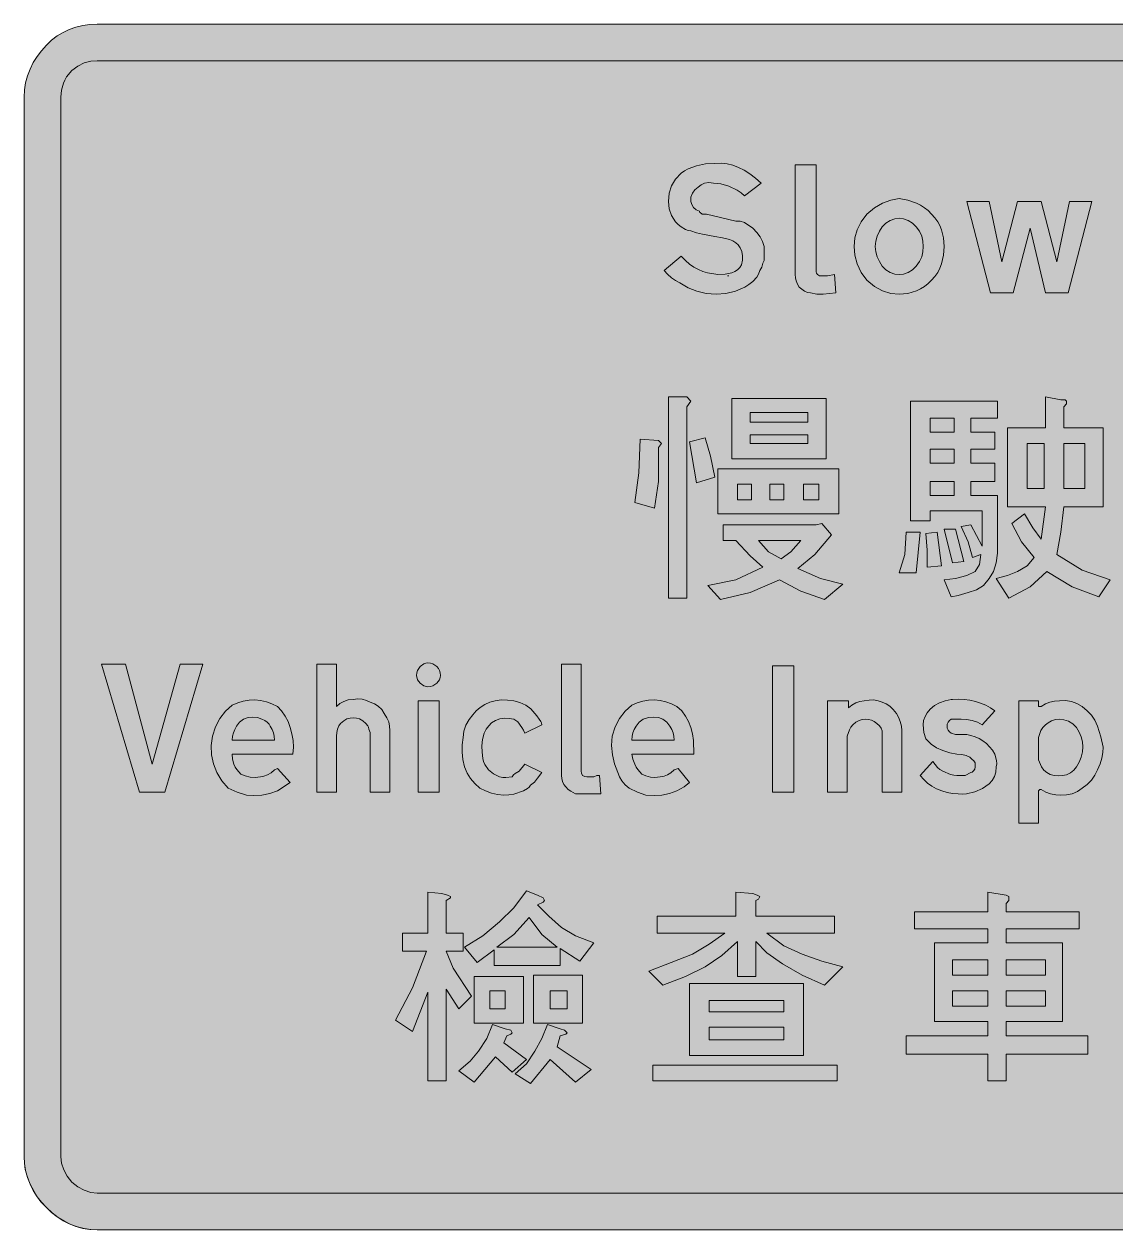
# Model space of a CAD drawing. Header units: metres. Extents: x 104 to 465, y 9 to 266.
# Drawn here: x 103.9 to 336.8, y 8.6 to 265.7 of the extents above; entities that cross this region are included whole.
import ezdxf

# ---------------------------------------------------------------- set-up
doc = ezdxf.new("R2010")
doc.units = ezdxf.units.M
for name, color, linetype, true_color in [('FILL_BLUE_0000FF', 7, 'Continuous', 0x0000ff), ('FILL_WHITE_FFFFFF', 7, 'Continuous', 0xffffff), ('STROKE_BLUE_0000FF', 7, 'Continuous', 0x0000ff), ('STROKE_WHITE_FFFFFF', 7, 'Continuous', 0xffffff)]:
    doc.layers.add(name, color=color, linetype=linetype, true_color=true_color)

msp = doc.modelspace()

# ---------------------------------------------------------------- hatches: boundary and pattern name
at = {"layer": 'FILL_BLUE_0000FF', "true_color": 0x0000ff}
h = msp.add_hatch(color=7, dxfattribs=at)
h.dxf.hatch_style = 1
h.paths.add_polyline_path([(449.85, 257.88), (451.24, 257.76), (452.66, 257.39), (454.03, 256.74), (455.25, 255.78), (456.26, 254.43), (457.01, 253.04), (457.49, 251.6), (457.65, 250.08), (457.65, 24.18), (457.49, 22.79), (457.01, 21.37), (456.26, 20), (455.25, 18.78), (454.03, 17.77), (452.66, 17.02), (451.24, 16.54), (449.85, 16.38), (119.55, 16.38), (118.16, 16.54), (116.74, 17.02), (115.37, 17.77), (114.15, 18.78), (113.14, 20), (112.39, 21.37), (111.91, 22.79), (111.75, 24.18), (111.75, 250.08), (111.94, 251.58), (112.35, 253.08), (112.63, 253.75), (113.02, 254.43), (114.15, 255.78), (115.37, 256.74), (116.74, 257.39), (118.16, 257.76), (119.55, 257.88), (449.85, 257.88)])
at = {"layer": 'FILL_WHITE_FFFFFF', "true_color": 0xffffff}
h = msp.add_hatch(color=7, dxfattribs=at)
h.dxf.hatch_style = 1
h.paths.add_polyline_path([(449.85, 265.68), (451.22, 265.62), (452.63, 265.44), (454.06, 265.13), (455.48, 264.67), (456.86, 264.05), (458.2, 263.28), (459.47, 262.32), (460.65, 261.18), (461.79, 260), (462.75, 258.73), (463.52, 257.38), (464.14, 255.97), (464.6, 254.51), (464.91, 253.04), (465.09, 251.55), (465.15, 250.08), (465.15, 24.18), (465.09, 22.83), (464.93, 21.44), (464.25, 18.48), (463.52, 17.13), (462.67, 15.82), (461.72, 14.56), (460.65, 13.38), (459.47, 12.31), (458.21, 11.35), (456.9, 10.51), (455.55, 9.78), (452.59, 8.95), (451.2, 8.68), (449.85, 8.58), (119.55, 8.58), (118.18, 8.65), (116.77, 8.87), (115.34, 9.23), (113.92, 9.74), (112.54, 10.41), (111.2, 11.24), (109.93, 12.23), (108.75, 13.38), (107.55, 14.56), (106.61, 15.82), (105.15, 18.48), (104.58, 20), (104.21, 21.44), (104.01, 22.83), (103.95, 24.18), (103.95, 250.08), (104.03, 251.64), (104.28, 253.16), (104.68, 254.65), (105.22, 256.08), (105.91, 257.46), (106.73, 258.77), (107.68, 260.01), (108.75, 261.18), (109.82, 262.23), (110.99, 263.15), (112.25, 263.92), (113.59, 264.55), (115, 265.05), (116.47, 265.4), (117.99, 265.61), (119.55, 265.68), (449.85, 265.68)])
h = msp.add_hatch(color=7, dxfattribs=at)
h.dxf.hatch_style = 1
h.paths.add_polyline_path([(256.82, 229.71), (256.01, 230.26), (254.25, 231.1), (252.49, 231.61), (250.95, 231.78), (249.93, 231.89), (249.07, 231.78), (248.33, 231.44), (247.65, 230.88), (246.99, 230.33), (246.45, 229.6), (246.13, 228.77), (246.15, 227.88), (246.3, 227.21), (246.71, 226.6), (247.29, 226.11), (247.95, 225.78), (248, 225.6), (248.14, 225.48), (248.55, 225.18), (248.85, 225.18), (249.15, 225.18), (249.45, 225.18), (255.75, 223.68), (256.65, 223.64), (257.55, 223.38), (259.35, 222.18), (260.19, 221.28), (260.89, 220.34), (261.42, 219.35), (261.75, 218.28), (261.75, 217.38), (261.75, 216.78), (261.75, 216.48), (261.75, 216.18), (261.75, 215.88), (261.75, 215.28), (261.45, 214.68), (261.26, 213.82), (260.85, 213.18), (260.57, 212.38), (260.21, 211.75), (259.35, 210.78), (258.52, 210.15), (257.62, 209.6), (255.67, 208.75), (253.61, 208.25), (251.55, 208.08), (249.4, 208.24), (247.42, 208.72), (245.56, 209.47), (243.75, 210.48), (242.85, 210.99), (241.99, 211.6), (241.18, 212.34), (240.45, 213.18), (244.05, 216.18), (244.95, 215.25), (245.86, 214.47), (246.78, 213.84), (247.73, 213.33), (248.7, 212.93), (249.7, 212.64), (251.85, 212.28), (253.41, 212.35), (254.85, 212.65), (255.49, 212.92), (256.07, 213.29), (256.56, 213.77), (256.95, 214.38), (257.11, 215.32), (257.14, 216.29), (256.99, 217.21), (256.65, 217.98), (256.25, 218.59), (255.72, 219.07), (255.1, 219.45), (254.4, 219.74), (252.85, 220.13), (251.25, 220.38), (248.59, 220.87), (247.33, 221.18), (246.15, 221.58), (245.53, 221.68), (244.99, 221.92), (244.05, 222.48), (243.42, 222.97), (242.87, 223.53), (242.02, 224.84), (241.52, 226.32), (241.35, 227.88), (241.52, 229.62), (242.02, 231.22), (242.87, 232.65), (244.05, 233.88), (244.77, 234.4), (245.55, 234.84), (247.31, 235.49), (249.24, 235.86), (251.25, 235.98), (252.57, 236.01), (253.85, 235.87), (255.09, 235.57), (256.31, 235.12), (257.52, 234.51), (258.72, 233.74), (259.92, 232.83), (261.15, 231.78), (257.55, 229.08), (256.82, 229.71)])
h = msp.add_hatch(color=7, dxfattribs=at)
h.dxf.hatch_style = 1
h.paths.add_polyline_path([(268.35, 235.68), (272.85, 235.68), (272.85, 212.88), (272.89, 212.58), (273.15, 212.28), (273.56, 212.02), (273.75, 211.98), (275.25, 211.98), (276.75, 212.28), (277.05, 208.38), (274.35, 208.08), (273, 208.12), (271.65, 208.38), (270.98, 208.48), (270.34, 208.75), (269.25, 209.58), (268.86, 210.25), (268.57, 210.93), (268.41, 211.6), (268.35, 212.28), (268.35, 235.68)])
h = msp.add_hatch(color=7, dxfattribs=at)
h.dxf.hatch_style = 1
h.paths.add_polyline_path([(281.62, 221.84), (282.47, 223.55), (283.65, 225.18), (285.28, 226.54), (286.99, 227.5), (288.75, 228.13), (290.55, 228.48), (292.39, 228.13), (294.22, 227.5), (295.11, 227.07), (295.95, 226.54), (296.74, 225.91), (297.45, 225.18), (298.17, 224.38), (298.76, 223.55), (299.23, 222.71), (299.59, 221.84), (300.02, 220.08), (300.15, 218.28), (300.02, 216.44), (299.59, 214.57), (299.23, 213.65), (298.76, 212.75), (298.17, 211.89), (297.45, 211.08), (296.74, 210.35), (295.95, 209.73), (295.11, 209.21), (294.22, 208.79), (292.39, 208.25), (290.55, 208.08), (288.75, 208.25), (286.99, 208.79), (285.28, 209.73), (283.65, 211.08), (282.47, 212.75), (281.62, 214.57), (281.12, 216.44), (280.95, 218.28), (281.12, 220.08), (281.62, 221.84)])
h.paths.add_polyline_path([(288.64, 223.83), (287.72, 223.27), (286.95, 222.48), (286.34, 221.53), (285.86, 220.49), (285.56, 219.4), (285.45, 218.28), (285.56, 217.16), (285.86, 216.07), (286.34, 215.03), (286.95, 214.08), (287.72, 213.29), (288.64, 212.73), (289.61, 212.39), (290.55, 212.28), (291.49, 212.39), (292.46, 212.73), (293.38, 213.29), (294.15, 214.08), (294.89, 215.03), (295.35, 216.07), (295.58, 217.16), (295.65, 218.28), (295.58, 219.4), (295.35, 220.49), (294.89, 221.53), (294.15, 222.48), (293.38, 223.27), (292.46, 223.83), (291.49, 224.17), (290.55, 224.28), (289.61, 224.17), (288.64, 223.83)], flags=16)
h = msp.add_hatch(color=7, dxfattribs=at)
h.dxf.hatch_style = 1
h.paths.add_polyline_path([(312.45, 214.98), (315.75, 227.88), (318.45, 227.88), (320.85, 227.88), (324.15, 214.98), (326.85, 227.88), (331.65, 227.88), (326.55, 208.38), (321.75, 208.38), (318.45, 222.18), (314.85, 208.38), (310.05, 208.38), (304.95, 227.88), (309.75, 227.88), (312.45, 214.98)])
h = msp.add_hatch(color=7, dxfattribs=at)
h.dxf.hatch_style = 1
h.paths.add_polyline_path([(245.25, 186.18), (246.15, 185.28), (245.25, 184.08), (245.25, 143.28), (241.35, 143.28), (241.35, 186.18), (245.25, 186.18)])
h = msp.add_hatch(color=7, dxfattribs=at)
h.dxf.hatch_style = 1
h.paths.add_polyline_path([(254.85, 172.98), (254.85, 185.88), (274.95, 185.88), (274.95, 172.98), (254.85, 172.98)])
h.paths.add_polyline_path([(258.75, 182.88), (258.75, 180.78), (271.05, 180.78), (271.05, 182.88), (258.75, 182.88)], flags=16)
h.paths.add_polyline_path([(271.05, 178.08), (258.75, 178.08), (258.75, 176.28), (271.05, 176.28), (271.05, 178.08)], flags=16)
h = msp.add_hatch(color=7, dxfattribs=at)
h.dxf.hatch_style = 1
h.paths.add_polyline_path([(305.85, 178.68), (310.95, 178.68), (310.95, 175.08), (305.85, 175.08), (305.85, 172.08), (310.95, 172.08), (310.95, 168.18), (305.85, 168.18), (305.85, 165.18), (311.55, 165.18), (311.55, 155.28), (311.55, 152.88), (311.25, 150.78), (310.65, 148.98), (309.75, 147.48), (308.55, 145.98), (307.05, 145.08), (305.25, 144.48), (303.15, 143.88), (301.65, 143.58), (300.15, 147.18), (302.55, 147.48), (304.95, 148.08), (306.75, 148.98), (307.65, 150.48), (307.95, 152.58), (306.15, 151.98), (305.25, 155.28), (303.75, 158.58), (305.85, 158.88), (308.25, 154.38), (308.25, 161.88), (297.15, 161.88), (297.15, 159.78), (292.95, 159.78), (292.95, 185.28), (311.55, 185.28), (311.55, 181.68), (305.85, 181.68), (305.85, 178.68)])
h.paths.add_polyline_path([(297.15, 178.68), (302.25, 178.68), (302.25, 181.68), (297.15, 181.68), (297.15, 178.68)], flags=16)
h.paths.add_polyline_path([(297.15, 175.08), (297.15, 172.08), (302.25, 172.08), (302.25, 175.08), (297.15, 175.08)], flags=16)
h.paths.add_polyline_path([(302.25, 168.18), (297.15, 168.18), (297.15, 165.18), (302.25, 165.18), (302.25, 168.18)], flags=16)
h = msp.add_hatch(color=7, dxfattribs=at)
h.dxf.hatch_style = 1
h.paths.add_polyline_path([(326.25, 185.28), (326.25, 184.68), (325.65, 184.08), (325.65, 179.58), (334.05, 179.58), (334.05, 162.78), (325.65, 162.78), (325.05, 157.38), (324.15, 152.58), (329.55, 149.28), (335.55, 147.18), (333.15, 143.58), (327.45, 145.68), (322.05, 148.98), (318.45, 145.68), (313.95, 143.28), (311.25, 147.48), (313.65, 148.08), (315.75, 148.98), (317.85, 150.18), (319.35, 151.98), (316.65, 155.28), (314.55, 159.18), (317.25, 161.28), (319.05, 158.28), (320.85, 155.88), (321.75, 162.78), (313.65, 162.78), (313.65, 179.58), (321.75, 179.58), (321.75, 186.18), (325.05, 185.58), (325.95, 185.58), (326.25, 185.28)])
h.paths.add_polyline_path([(317.85, 176.28), (317.85, 166.68), (321.45, 166.68), (321.45, 176.28), (317.85, 176.28)], flags=16)
h.paths.add_polyline_path([(330.15, 176.28), (325.65, 176.28), (325.65, 166.68), (330.15, 166.68), (330.15, 176.28)], flags=16)
h = msp.add_hatch(color=7, dxfattribs=at)
h.dxf.hatch_style = 1
h.paths.add_polyline_path([(250.35, 173.58), (251.25, 169.08), (247.35, 167.88), (245.85, 176.58), (249.15, 177.48), (250.35, 173.58)])
h = msp.add_hatch(color=7, dxfattribs=at)
h.dxf.hatch_style = 1
h.paths.add_polyline_path([(235.05, 169.98), (235.35, 177.18), (239.25, 176.88), (239.85, 176.28), (239.25, 175.38), (239.25, 168.18), (238.35, 162.48), (234.15, 163.68), (235.05, 169.98)])
h = msp.add_hatch(color=7, dxfattribs=at)
h.dxf.hatch_style = 1
h.paths.add_polyline_path([(251.85, 170.88), (277.65, 170.88), (277.65, 161.28), (251.85, 161.28), (251.85, 170.88)])
h.paths.add_polyline_path([(262.95, 164.28), (265.95, 164.28), (265.95, 167.58), (262.95, 167.58), (262.95, 164.28)], flags=16)
h.paths.add_polyline_path([(256.05, 167.58), (256.05, 164.28), (259.05, 164.28), (259.05, 167.58), (256.05, 167.58)], flags=16)
h.paths.add_polyline_path([(273.45, 167.58), (270.15, 167.58), (270.15, 164.28), (273.45, 164.28), (273.45, 167.58)], flags=16)
h = msp.add_hatch(color=7, dxfattribs=at)
h.dxf.hatch_style = 1
h.paths.add_polyline_path([(274.05, 159.18), (276.15, 156.78), (272.55, 152.58), (268.95, 149.58), (273.75, 147.48), (278.55, 146.28), (274.65, 142.98), (269.55, 144.78), (265.05, 147.18), (258.75, 144.48), (252.45, 142.98), (249.75, 145.98), (255.75, 147.18), (261.45, 149.88), (258.75, 152.28), (255.75, 155.58), (253.05, 155.58), (253.05, 158.88), (272.85, 158.88), (274.05, 159.18)])
h.paths.add_polyline_path([(265.35, 151.68), (267.45, 153.18), (269.55, 155.58), (260.55, 155.58), (262.65, 153.18), (265.35, 151.68)], flags=16)
h = msp.add_hatch(color=7, dxfattribs=at)
h.dxf.hatch_style = 1
h.paths.add_polyline_path([(294.15, 148.68), (290.55, 148.68), (291.75, 152.58), (292.05, 157.38), (295.05, 157.38), (294.15, 148.68)])
h = msp.add_hatch(color=7, dxfattribs=at)
h.dxf.hatch_style = 1
h.paths.add_polyline_path([(299.55, 150.18), (296.55, 149.88), (296.55, 153.48), (296.25, 157.08), (298.65, 157.38), (299.55, 150.18)])
h = msp.add_hatch(color=7, dxfattribs=at)
h.dxf.hatch_style = 1
h.paths.add_polyline_path([(304.35, 151.08), (301.95, 150.78), (300.15, 157.98), (302.55, 157.98), (304.35, 151.08)])
h = msp.add_hatch(color=7, dxfattribs=at)
h.dxf.hatch_style = 1
h.paths.add_polyline_path([(120.45, 129.18), (125.55, 129.18), (131.25, 107.88), (137.25, 129.18), (142.05, 129.18), (133.95, 101.88), (128.55, 101.88), (120.45, 129.18)])
h = msp.add_hatch(color=7, dxfattribs=at)
h.dxf.hatch_style = 1
h.paths.add_polyline_path([(177.71, 114.63), (177.45, 115.38), (177.4, 115.78), (177.26, 116.09), (176.85, 116.58), (176.17, 117.15), (175.5, 117.52), (174.82, 117.72), (174.15, 117.78), (173.47, 117.72), (172.8, 117.52), (172.12, 117.15), (171.45, 116.58), (171.06, 116.03), (170.77, 115.34), (170.61, 114.6), (170.55, 113.88), (170.55, 101.88), (166.35, 101.88), (166.35, 129.18), (170.55, 129.18), (170.55, 120.18), (171.28, 120.79), (172.13, 121.27), (173.08, 121.57), (174.15, 121.68), (175.09, 121.8), (176.06, 121.72), (176.98, 121.47), (177.75, 121.08), (178.64, 120.75), (179.48, 120.22), (180.2, 119.52), (180.75, 118.68), (181.32, 117.78), (181.69, 116.88), (181.89, 115.98), (181.95, 115.08), (181.95, 114.78), (181.95, 101.88), (177.75, 101.88), (177.75, 113.88), (177.71, 114.63)])
h = msp.add_hatch(color=7, dxfattribs=at)
h.dxf.hatch_style = 1
h.paths.add_polyline_path([(192.7, 126.33), (192.54, 125.9), (191.96, 125.13), (191.1, 124.59), (190.6, 124.43), (190.05, 124.38), (189.17, 124.59), (188.4, 125.13), (187.86, 125.9), (187.65, 126.78), (187.7, 127.33), (187.86, 127.83), (188.4, 128.69), (189.17, 129.27), (189.6, 129.43), (190.05, 129.48), (190.6, 129.43), (191.1, 129.27), (191.56, 129.02), (191.96, 128.69), (192.29, 128.29), (192.54, 127.83), (192.7, 127.33), (192.75, 126.78), (192.7, 126.33)])
h = msp.add_hatch(color=7, dxfattribs=at)
h.dxf.hatch_style = 1
h.paths.add_polyline_path([(218.55, 129.18), (222.75, 129.18), (222.75, 106.38), (222.79, 105.93), (223.05, 105.48), (223.5, 105.22), (223.95, 105.18), (225.45, 105.18), (226.05, 105.44), (226.65, 105.48), (226.95, 101.58), (224.25, 101.58), (221.55, 101.58), (220.5, 102.1), (219.95, 102.51), (219.45, 103.08), (219.06, 103.58), (218.77, 104.17), (218.61, 104.81), (218.55, 105.48), (218.55, 129.18)])
h = msp.add_hatch(color=7, dxfattribs=at)
h.dxf.hatch_style = 1
h.paths.add_polyline_path([(263.55, 128.88), (268.05, 128.88), (268.05, 101.88), (263.55, 101.88), (263.55, 128.88)])
h = msp.add_hatch(color=7, dxfattribs=at)
h.dxf.hatch_style = 1
h.paths.add_polyline_path([(147.45, 102.78), (146.14, 104.32), (145.05, 106.08), (144.32, 107.93), (143.92, 109.87), (143.87, 111.86), (144.15, 113.88), (144.76, 115.84), (145.69, 117.63), (146.89, 119.2), (148.35, 120.48), (149.5, 120.97), (150.69, 121.32), (151.91, 121.52), (153.15, 121.57), (154.39, 121.46), (155.61, 121.2), (156.8, 120.77), (157.95, 120.18), (158.84, 119.22), (159.64, 118.15), (160.27, 116.97), (160.65, 115.68), (161.04, 114.33), (161.29, 112.94), (161.37, 111.5), (161.25, 109.98), (148.35, 109.98), (148.39, 108.93), (148.65, 107.88), (148.93, 107.26), (149.29, 106.72), (150.15, 105.78), (151.1, 105.39), (152.14, 105.14), (153.23, 105.06), (154.35, 105.18), (155.07, 105.29), (155.85, 105.59), (156.63, 106.07), (157.35, 106.68), (157.95, 106.98), (160.65, 103.98), (157.95, 102.18), (156.33, 101.62), (154.65, 101.28), (152.97, 101.17), (151.35, 101.28), (149.4, 101.92), (147.45, 102.78)])
h.paths.add_polyline_path([(157.29, 113.83), (157.12, 114.59), (156.84, 115.3), (156.45, 115.98), (156.17, 116.43), (155.78, 116.84), (155.27, 117.2), (154.65, 117.48), (153.7, 117.82), (152.7, 117.93), (151.7, 117.82), (150.75, 117.48), (149.89, 116.84), (149.25, 115.98), (148.86, 115.3), (148.57, 114.59), (148.41, 113.83), (148.35, 112.98), (157.35, 112.98), (157.29, 113.83)], flags=16)
h = msp.add_hatch(color=7, dxfattribs=at)
h.dxf.hatch_style = 1
h.paths.add_polyline_path([(187.95, 101.88), (187.95, 121.38), (192.45, 121.38), (192.45, 101.88), (187.95, 101.88)])
h = msp.add_hatch(color=7, dxfattribs=at)
h.dxf.hatch_style = 1
h.paths.add_polyline_path([(206.02, 105.05), (206.7, 105.07), (208.05, 105.18), (208.33, 105.58), (208.69, 105.89), (209.55, 106.38), (210.75, 107.88), (214.35, 106.08), (213.45, 104.88), (212.81, 104.02), (211.95, 103.38), (211.67, 102.98), (211.31, 102.67), (210.45, 102.18), (208.35, 101.5), (207.33, 101.34), (206.25, 101.28), (204.9, 101.39), (203.59, 101.69), (202.33, 102.17), (201.15, 102.78), (200.09, 103.74), (199.16, 104.8), (198.41, 105.99), (197.85, 107.28), (197.51, 108.85), (197.36, 110.43), (197.39, 112), (197.55, 113.58), (197.71, 114.92), (198.15, 116.2), (198.82, 117.38), (199.65, 118.38), (200.38, 119.22), (201.22, 119.95), (202.18, 120.57), (203.25, 121.08), (204.43, 121.42), (205.69, 121.57), (207, 121.54), (208.35, 121.38), (209.69, 121.04), (210.94, 120.48), (212.02, 119.69), (212.85, 118.68), (213.3, 118.19), (213.75, 117.48), (214.16, 116.99), (214.3, 116.68), (214.35, 116.28), (210.75, 114.48), (210.47, 115.11), (210.11, 115.68), (209.25, 116.88), (208.35, 117.48), (207.4, 117.64), (206.4, 117.67), (205.4, 117.52), (204.45, 117.18), (203.65, 116.67), (203.02, 116.05), (202.51, 115.32), (202.05, 114.48), (201.71, 113.13), (201.56, 111.78), (201.59, 110.43), (201.75, 109.08), (201.92, 108.42), (202.19, 107.8), (202.99, 106.68), (204.07, 105.79), (205.35, 105.18), (206.02, 105.05)])
h = msp.add_hatch(color=7, dxfattribs=at)
h.dxf.hatch_style = 1
h.paths.add_polyline_path([(232.95, 102.78), (232.11, 103.51), (231.41, 104.32), (230.88, 105.18), (230.55, 106.08), (229.81, 107.93), (229.39, 109.87), (229.24, 111.86), (229.35, 113.88), (229.96, 115.84), (230.89, 117.63), (232.09, 119.2), (233.55, 120.48), (234.7, 120.97), (235.89, 121.32), (237.11, 121.52), (238.35, 121.57), (239.59, 121.46), (240.81, 121.2), (242, 120.77), (243.15, 120.18), (244.17, 119.22), (244.99, 118.15), (245.64, 116.97), (246.15, 115.68), (246.5, 114.33), (246.68, 112.94), (246.75, 109.98), (233.55, 109.98), (233.74, 108.93), (234.15, 107.88), (234.43, 107.26), (234.79, 106.72), (235.65, 105.78), (236.55, 105.39), (237.49, 105.14), (238.48, 105.06), (239.55, 105.18), (240.4, 105.29), (241.16, 105.59), (241.87, 106.07), (242.55, 106.68), (243.45, 106.98), (245.85, 103.98), (244.72, 103.08), (243.15, 102.18), (241.57, 101.62), (239.96, 101.28), (238.3, 101.17), (236.55, 101.28), (234.75, 101.92), (232.95, 102.78)])
h.paths.add_polyline_path([(242.49, 113.83), (242.32, 114.59), (242.04, 115.3), (241.65, 115.98), (241.01, 116.84), (240.15, 117.48), (239.2, 117.82), (238.16, 117.93), (237.07, 117.82), (235.95, 117.48), (235.09, 116.84), (234.45, 115.98), (234.06, 115.3), (233.77, 114.59), (233.61, 113.83), (233.55, 112.98), (242.55, 112.98), (242.49, 113.83)], flags=16)
h = msp.add_hatch(color=7, dxfattribs=at)
h.dxf.hatch_style = 1
h.paths.add_polyline_path([(282.67, 117.42), (282, 117.22), (281.32, 116.85), (280.65, 116.28), (280.25, 115.78), (279.94, 115.19), (279.45, 113.88), (279.45, 101.88), (275.25, 101.88), (275.25, 121.38), (279.75, 121.38), (279.75, 119.88), (280.48, 120.49), (281.29, 120.97), (282.15, 121.27), (283.05, 121.38), (284.12, 121.54), (285.11, 121.57), (286.05, 121.42), (286.95, 121.08), (287.8, 120.75), (288.56, 120.22), (289.27, 119.52), (289.95, 118.68), (290.39, 117.91), (290.78, 116.99), (291.05, 116.02), (291.15, 115.08), (291.15, 101.88), (286.95, 101.88), (286.95, 114.48), (286.89, 114.98), (286.69, 115.53), (286.32, 116.08), (285.75, 116.58), (285.25, 116.97), (284.66, 117.25), (284.02, 117.42), (283.35, 117.48), (282.67, 117.42)])
h = msp.add_hatch(color=7, dxfattribs=at)
h.dxf.hatch_style = 1
h.paths.add_polyline_path([(302.59, 114.22), (303.75, 114.18), (304.35, 114.18), (304.65, 114.18), (304.95, 114.18), (305.85, 114.01), (306.73, 113.73), (307.59, 113.35), (308.4, 112.87), (309.16, 112.28), (309.84, 111.61), (310.45, 110.84), (310.95, 109.98), (311.33, 108.63), (311.37, 107.95), (311.25, 107.28), (311.14, 106.21), (310.84, 105.25), (310.36, 104.41), (309.75, 103.68), (308.3, 102.68), (306.67, 101.95), (304.94, 101.57), (304.05, 101.52), (303.15, 101.58), (301.93, 101.65), (300.75, 101.85), (299.61, 102.18), (298.54, 102.63), (297.53, 103.19), (296.61, 103.86), (295.78, 104.62), (295.05, 105.48), (297.75, 108.48), (298.69, 107.2), (299.23, 106.71), (299.85, 106.38), (301.46, 105.7), (302.17, 105.54), (302.85, 105.48), (304.65, 105.48), (305.85, 106.08), (306.12, 106.18), (306.41, 106.45), (306.65, 106.84), (306.75, 107.28), (306.75, 108.18), (306.45, 108.59), (306.33, 108.73), (306.15, 108.78), (305.59, 109.35), (304.84, 109.72), (303.91, 109.92), (302.85, 109.98), (301.35, 110.28), (299.84, 110.79), (298.5, 111.4), (297.38, 112.14), (296.55, 112.98), (296.25, 113.28), (295.84, 114.67), (295.65, 116.28), (295.76, 117.18), (296.06, 118.04), (296.54, 118.85), (297.15, 119.58), (298.11, 120.37), (299.17, 120.97), (300.36, 121.39), (301.65, 121.68), (301.95, 121.68), (303.19, 121.74), (304.41, 121.68), (305.62, 121.53), (306.79, 121.27), (307.92, 120.91), (309, 120.46), (310.01, 119.91), (310.95, 119.28), (308.25, 116.28), (307.25, 116.85), (306.11, 117.22), (304.92, 117.42), (303.75, 117.48), (301.65, 117.48), (301.26, 117.2), (300.97, 116.84), (300.81, 116.43), (300.75, 115.98), (300.81, 115.53), (300.97, 115.12), (301.26, 114.76), (301.65, 114.48), (302.59, 114.22)])
h = msp.add_hatch(color=7, dxfattribs=at)
h.dxf.hatch_style = 1
h.paths.add_polyline_path([(322.69, 121.12), (323.68, 121.32), (324.75, 121.38), (326.05, 121.45), (327.26, 121.23), (328.42, 120.79), (329.55, 120.18), (330.61, 119.27), (331.54, 118.3), (332.29, 117.23), (332.85, 115.98), (333.56, 113.73), (334.05, 111.48), (333.99, 110.35), (333.79, 109.19), (333.42, 107.98), (332.85, 106.68), (332.29, 105.56), (331.54, 104.5), (330.61, 103.56), (329.55, 102.78), (328.55, 102.04), (327.41, 101.58), (326.22, 101.35), (325.05, 101.28), (323.93, 101.34), (322.84, 101.54), (321.8, 101.91), (320.85, 102.48), (320.55, 102.48), (320.25, 102.18), (320.25, 101.88), (320.25, 95.28), (316.05, 95.28), (316.05, 121.38), (320.25, 121.38), (320.25, 120.48), (320.25, 120.18), (320.55, 120.18), (320.85, 120.18), (321.75, 120.75), (322.69, 121.12)])
h.paths.add_polyline_path([(320.77, 115.04), (320.25, 113.58), (320.25, 112.98), (320.25, 109.98), (320.25, 108.78), (320.93, 107.32), (321.43, 106.63), (322.05, 106.08), (322.78, 105.69), (323.59, 105.44), (324.45, 105.36), (325.35, 105.48), (326.24, 105.63), (327.07, 106.04), (327.8, 106.62), (328.35, 107.28), (328.94, 108.32), (329.36, 109.39), (329.62, 110.49), (329.7, 111.59), (329.62, 112.68), (329.36, 113.73), (328.94, 114.74), (328.35, 115.68), (327.58, 116.47), (326.66, 117.03), (325.69, 117.37), (324.75, 117.48), (323.86, 117.38), (323.02, 117.1), (322.3, 116.72), (321.75, 116.28), (321.18, 115.73), (320.77, 115.04)], flags=16)
h = msp.add_hatch(color=7, dxfattribs=at)
h.dxf.hatch_style = 1
h.paths.add_polyline_path([(190.05, 71.88), (190.05, 80.58), (193.05, 80.28), (194.25, 79.98), (194.85, 79.68), (194.85, 79.38), (193.95, 78.78), (193.95, 71.88), (197.55, 71.88), (197.55, 67.98), (193.95, 67.98), (195.45, 64.38), (199.35, 58.38), (196.65, 55.68), (193.95, 59.88), (193.95, 40.38), (190.05, 40.38), (190.05, 59.28), (186.75, 50.88), (183.15, 53.28), (186.75, 60.18), (189.75, 67.98), (184.65, 67.98), (184.65, 71.88), (190.05, 71.88)])
h = msp.add_hatch(color=7, dxfattribs=at)
h.dxf.hatch_style = 1
h.paths.add_polyline_path([(205.35, 74.28), (208.35, 77.28), (211.05, 80.88), (213.45, 79.98), (214.65, 79.38), (214.95, 78.78), (214.65, 78.48), (213.45, 77.88), (215.85, 75.48), (218.55, 73.08), (221.55, 71.28), (225.45, 69.78), (222.45, 65.88), (218.25, 68.58), (218.25, 64.98), (204.15, 64.98), (204.15, 68.28), (200.55, 65.58), (197.85, 68.88), (201.75, 71.28), (205.35, 74.28)])
h.paths.add_polyline_path([(211.65, 75.18), (208.35, 71.58), (204.75, 68.88), (217.65, 68.88), (214.35, 71.58), (211.65, 75.18)], flags=16)
h = msp.add_hatch(color=7, dxfattribs=at)
h.dxf.hatch_style = 1
h.paths.add_polyline_path([(259.35, 80.28), (260.25, 79.98), (260.85, 79.68), (260.55, 79.08), (259.95, 78.78), (259.95, 75.48), (276.75, 75.48), (276.75, 71.88), (262.35, 71.88), (265.95, 69.18), (269.85, 67.38), (274.05, 65.88), (278.55, 64.68), (274.65, 60.78), (269.85, 62.88), (265.65, 65.28), (262.35, 67.68), (259.95, 70.08), (259.95, 62.58), (256.05, 62.58), (256.05, 70.08), (252.75, 67.08), (249.15, 64.68), (244.95, 62.58), (240.15, 60.78), (237.15, 63.78), (241.95, 65.58), (246.45, 67.38), (250.05, 69.48), (253.35, 71.88), (238.95, 71.88), (238.95, 75.48), (255.75, 75.48), (255.75, 80.58), (259.35, 80.28)])
h = msp.add_hatch(color=7, dxfattribs=at)
h.dxf.hatch_style = 1
h.paths.add_polyline_path([(313.95, 79.38), (313.95, 78.78), (313.35, 78.18), (313.35, 76.38), (328.95, 76.38), (328.95, 72.78), (313.35, 72.78), (313.35, 69.78), (325.35, 69.78), (325.35, 52.98), (313.35, 52.98), (313.35, 49.98), (330.75, 49.98), (330.75, 46.08), (313.35, 46.08), (313.35, 40.38), (309.45, 40.38), (309.45, 46.08), (292.05, 46.08), (292.05, 49.98), (309.45, 49.98), (309.45, 52.98), (298.05, 52.98), (298.05, 69.78), (309.45, 69.78), (309.45, 72.78), (293.85, 72.78), (293.85, 76.38), (309.45, 76.38), (309.45, 80.58), (313.35, 79.98), (313.95, 79.68), (313.95, 79.38)])
h.paths.add_polyline_path([(309.45, 62.88), (309.45, 66.18), (301.95, 66.18), (301.95, 62.88), (309.45, 62.88)], flags=16)
h.paths.add_polyline_path([(301.95, 56.28), (309.45, 56.28), (309.45, 59.58), (301.95, 59.58), (301.95, 56.28)], flags=16)
h.paths.add_polyline_path([(313.35, 66.18), (313.35, 62.88), (321.75, 62.88), (321.75, 66.18), (313.35, 66.18)], flags=16)
h.paths.add_polyline_path([(321.75, 59.58), (313.35, 59.58), (313.35, 56.28), (321.75, 56.28), (321.75, 59.58)], flags=16)
h = msp.add_hatch(color=7, dxfattribs=at)
h.dxf.hatch_style = 1
h.paths.add_polyline_path([(210.45, 52.68), (199.95, 52.68), (199.95, 62.58), (210.45, 62.58), (210.45, 52.68)])
h.paths.add_polyline_path([(206.55, 59.58), (203.25, 59.58), (203.25, 55.68), (206.55, 55.68), (206.55, 59.58)], flags=16)
h = msp.add_hatch(color=7, dxfattribs=at)
h.dxf.hatch_style = 1
h.paths.add_polyline_path([(223.05, 52.68), (212.55, 52.68), (212.55, 62.88), (223.05, 62.88), (223.05, 52.68)])
h.paths.add_polyline_path([(219.75, 59.58), (216.15, 59.58), (216.15, 55.68), (219.75, 55.68), (219.75, 59.58)], flags=16)
h = msp.add_hatch(color=7, dxfattribs=at)
h.dxf.hatch_style = 1
h.paths.add_polyline_path([(245.85, 45.78), (245.85, 61.08), (270.15, 61.08), (270.15, 45.78), (245.85, 45.78)])
h.paths.add_polyline_path([(250.05, 57.48), (250.05, 55.08), (265.95, 55.08), (265.95, 57.48), (250.05, 57.48)], flags=16)
h.paths.add_polyline_path([(265.95, 51.78), (250.05, 51.78), (250.05, 49.08), (265.95, 49.08), (265.95, 51.78)], flags=16)
h = msp.add_hatch(color=7, dxfattribs=at)
h.dxf.hatch_style = 1
h.paths.add_polyline_path([(199.05, 44.58), (200.85, 46.68), (202.65, 49.38), (203.85, 52.38), (206.55, 51.48), (207.75, 51.18), (208.05, 50.58), (207.75, 50.28), (206.85, 49.98), (206.25, 48.48), (211.05, 44.88), (208.05, 42.18), (204.45, 45.48), (199.95, 40.08), (196.65, 42.48), (199.05, 44.58)])
h = msp.add_hatch(color=7, dxfattribs=at)
h.dxf.hatch_style = 1
h.paths.add_polyline_path([(211.05, 43.98), (212.85, 46.68), (214.35, 49.38), (215.55, 52.38), (218.25, 51.48), (219.15, 51.18), (219.75, 50.58), (219.45, 50.28), (218.25, 49.98), (217.65, 47.58), (224.85, 42.78), (221.55, 40.08), (216.15, 44.88), (211.95, 39.78), (208.65, 41.88), (211.05, 43.98)])
h = msp.add_hatch(color=7, dxfattribs=at)
h.dxf.hatch_style = 1
h.paths.add_polyline_path([(277.35, 43.68), (277.35, 40.38), (238.05, 40.38), (238.05, 43.68), (277.35, 43.68)])

# ---------------------------------------------------------------- linework, layer by layer
at = {"layer": 'FILL_BLUE_0000FF', "lineweight": 0, "true_color": 0x0000ff}
msp.add_lwpolyline([(449.85, 16.38), (119.55, 16.38), (118.16, 16.54), (116.74, 17.02), (115.37, 17.77), (114.15, 18.78), (113.14, 20), (112.39, 21.37), (111.91, 22.79), (111.75, 24.18), (111.75, 250.08), (111.94, 251.58), (112.35, 253.08), (112.63, 253.75), (113.02, 254.43), (114.15, 255.78), (115.37, 256.74), (116.74, 257.39), (118.16, 257.76), (119.55, 257.88), (449.85, 257.88)], dxfattribs=at)
at = {"layer": 'FILL_WHITE_FFFFFF', "lineweight": 0, "true_color": 0xffffff}
msp.add_lwpolyline([(449.85, 8.58), (119.55, 8.58), (118.18, 8.65), (116.77, 8.87), (115.34, 9.23), (113.92, 9.74), (112.54, 10.41), (111.2, 11.24), (109.93, 12.23), (108.75, 13.38), (107.55, 14.56), (106.61, 15.82), (105.15, 18.48), (104.58, 20), (104.21, 21.44), (104.01, 22.83), (103.95, 24.18), (103.95, 250.08), (104.03, 251.64), (104.28, 253.16), (104.68, 254.65), (105.22, 256.08), (105.91, 257.46), (106.73, 258.77), (107.68, 260.01), (108.75, 261.18), (109.82, 262.23), (110.99, 263.15), (112.25, 263.92), (113.59, 264.55), (115, 265.05), (116.47, 265.4), (117.99, 265.61), (119.55, 265.68), (449.85, 265.68)], dxfattribs=at)
for points in [[(256.82, 229.71), (256.01, 230.26), (254.25, 231.1), (252.49, 231.61), (250.95, 231.78), (249.93, 231.89), (249.07, 231.78), (248.33, 231.44), (247.65, 230.88), (246.99, 230.33), (246.45, 229.6), (246.13, 228.77), (246.15, 227.88), (246.3, 227.21), (246.71, 226.6), (247.29, 226.11), (247.95, 225.78), (248, 225.6), (248.14, 225.48), (248.55, 225.18), (248.85, 225.18), (249.15, 225.18), (249.45, 225.18), (255.75, 223.68), (256.65, 223.64), (257.55, 223.38), (259.35, 222.18), (260.19, 221.28), (260.89, 220.34), (261.42, 219.35), (261.75, 218.28), (261.75, 217.38), (261.75, 216.78), (261.75, 216.48), (261.75, 216.18), (261.75, 215.88), (261.75, 215.28), (261.45, 214.68), (261.26, 213.82), (260.85, 213.18), (260.57, 212.38), (260.21, 211.75), (259.35, 210.78), (258.52, 210.15), (257.62, 209.6), (255.67, 208.75), (253.61, 208.25), (251.55, 208.08), (249.4, 208.24), (247.42, 208.72), (245.56, 209.47), (243.75, 210.48), (242.85, 210.99), (241.99, 211.6), (241.18, 212.34), (240.45, 213.18), (244.05, 216.18), (244.95, 215.25), (245.86, 214.47), (246.78, 213.84), (247.73, 213.33), (248.7, 212.93), (249.7, 212.64), (251.85, 212.28), (253.41, 212.35), (254.85, 212.65), (255.49, 212.92), (256.07, 213.29), (256.56, 213.77), (256.95, 214.38), (257.11, 215.32), (257.14, 216.29), (256.99, 217.21), (256.65, 217.98), (256.25, 218.59), (255.72, 219.07), (255.1, 219.45), (254.4, 219.74), (252.85, 220.13), (251.25, 220.38), (248.59, 220.87), (247.33, 221.18), (246.15, 221.58), (245.53, 221.68), (244.99, 221.92), (244.05, 222.48), (243.42, 222.97), (242.87, 223.53), (242.02, 224.84), (241.52, 226.32), (241.35, 227.88), (241.52, 229.62), (242.02, 231.22), (242.87, 232.65), (244.05, 233.88), (244.77, 234.4), (245.55, 234.84), (247.31, 235.49), (249.24, 235.86), (251.25, 235.98), (252.57, 236.01), (253.85, 235.87), (255.09, 235.57), (256.31, 235.12), (257.52, 234.51), (258.72, 233.74), (259.92, 232.83), (261.15, 231.78), (257.55, 229.08)], [(268.35, 235.68), (272.85, 235.68), (272.85, 212.88), (272.89, 212.58), (273.15, 212.28), (273.56, 212.02), (273.75, 211.98), (275.25, 211.98), (276.75, 212.28), (277.05, 208.38), (274.35, 208.08), (273, 208.12), (271.65, 208.38), (270.98, 208.48), (270.34, 208.75), (269.25, 209.58), (268.86, 210.25), (268.57, 210.93), (268.41, 211.6), (268.35, 212.28)], [(281.62, 221.84), (282.47, 223.55), (283.65, 225.18), (285.28, 226.54), (286.99, 227.5), (288.75, 228.13), (290.55, 228.48), (292.39, 228.13), (294.22, 227.5), (295.11, 227.07), (295.95, 226.54), (296.74, 225.91), (297.45, 225.18), (298.17, 224.38), (298.76, 223.55), (299.23, 222.71), (299.59, 221.84), (300.02, 220.08), (300.15, 218.28), (300.02, 216.44), (299.59, 214.57), (299.23, 213.65), (298.76, 212.75), (298.17, 211.89), (297.45, 211.08), (296.74, 210.35), (295.95, 209.73), (295.11, 209.21), (294.22, 208.79), (292.39, 208.25), (290.55, 208.08), (288.75, 208.25), (286.99, 208.79), (285.28, 209.73), (283.65, 211.08), (282.47, 212.75), (281.62, 214.57), (281.12, 216.44), (280.95, 218.28), (281.12, 220.08)], [(312.45, 214.98), (315.75, 227.88), (318.45, 227.88), (320.85, 227.88), (324.15, 214.98), (326.85, 227.88), (331.65, 227.88), (326.55, 208.38), (321.75, 208.38), (318.45, 222.18), (314.85, 208.38), (310.05, 208.38), (304.95, 227.88), (309.75, 227.88)], [(288.64, 223.83), (287.72, 223.27), (286.95, 222.48), (286.34, 221.53), (285.86, 220.49), (285.56, 219.4), (285.45, 218.28), (285.56, 217.16), (285.86, 216.07), (286.34, 215.03), (286.95, 214.08), (287.72, 213.29), (288.64, 212.73), (289.61, 212.39), (290.55, 212.28), (291.49, 212.39), (292.46, 212.73), (293.38, 213.29), (294.15, 214.08), (294.89, 215.03), (295.35, 216.07), (295.58, 217.16), (295.65, 218.28), (295.58, 219.4), (295.35, 220.49), (294.89, 221.53), (294.15, 222.48), (293.38, 223.27), (292.46, 223.83), (291.49, 224.17), (290.55, 224.28), (289.61, 224.17)], [(245.25, 186.18), (246.15, 185.28), (245.25, 184.08), (245.25, 143.28), (241.35, 143.28), (241.35, 186.18)], [(254.85, 172.98), (254.85, 185.88), (274.95, 185.88), (274.95, 172.98)], [(305.85, 178.68), (310.95, 178.68), (310.95, 175.08), (305.85, 175.08), (305.85, 172.08), (310.95, 172.08), (310.95, 168.18), (305.85, 168.18), (305.85, 165.18), (311.55, 165.18), (311.55, 155.28), (311.55, 152.88), (311.25, 150.78), (310.65, 148.98), (309.75, 147.48), (308.55, 145.98), (307.05, 145.08), (305.25, 144.48), (303.15, 143.88), (301.65, 143.58), (300.15, 147.18), (302.55, 147.48), (304.95, 148.08), (306.75, 148.98), (307.65, 150.48), (307.95, 152.58), (306.15, 151.98), (305.25, 155.28), (303.75, 158.58), (305.85, 158.88), (308.25, 154.38), (308.25, 161.88), (297.15, 161.88), (297.15, 159.78), (292.95, 159.78), (292.95, 185.28), (311.55, 185.28), (311.55, 181.68), (305.85, 181.68)], [(326.25, 185.28), (326.25, 184.68), (325.65, 184.08), (325.65, 179.58), (334.05, 179.58), (334.05, 162.78), (325.65, 162.78), (325.05, 157.38), (324.15, 152.58), (329.55, 149.28), (335.55, 147.18), (333.15, 143.58), (327.45, 145.68), (322.05, 148.98), (318.45, 145.68), (313.95, 143.28), (311.25, 147.48), (313.65, 148.08), (315.75, 148.98), (317.85, 150.18), (319.35, 151.98), (316.65, 155.28), (314.55, 159.18), (317.25, 161.28), (319.05, 158.28), (320.85, 155.88), (321.75, 162.78), (313.65, 162.78), (313.65, 179.58), (321.75, 179.58), (321.75, 186.18), (325.05, 185.58), (325.95, 185.58)], [(258.75, 182.88), (258.75, 180.78), (271.05, 180.78), (271.05, 182.88)], [(297.15, 178.68), (302.25, 178.68), (302.25, 181.68), (297.15, 181.68)], [(250.35, 173.58), (251.25, 169.08), (247.35, 167.88), (245.85, 176.58), (249.15, 177.48)], [(271.05, 178.08), (258.75, 178.08), (258.75, 176.28), (271.05, 176.28)], [(235.05, 169.98), (235.35, 177.18), (239.25, 176.88), (239.85, 176.28), (239.25, 175.38), (239.25, 168.18), (238.35, 162.48), (234.15, 163.68)], [(297.15, 175.08), (297.15, 172.08), (302.25, 172.08), (302.25, 175.08)], [(317.85, 176.28), (317.85, 166.68), (321.45, 166.68), (321.45, 176.28)], [(330.15, 176.28), (325.65, 176.28), (325.65, 166.68), (330.15, 166.68)], [(251.85, 170.88), (277.65, 170.88), (277.65, 161.28), (251.85, 161.28)], [(256.05, 167.58), (256.05, 164.28), (259.05, 164.28), (259.05, 167.58)], [(262.95, 164.28), (265.95, 164.28), (265.95, 167.58), (262.95, 167.58)], [(273.45, 167.58), (270.15, 167.58), (270.15, 164.28), (273.45, 164.28)], [(302.25, 168.18), (297.15, 168.18), (297.15, 165.18), (302.25, 165.18)], [(274.05, 159.18), (276.15, 156.78), (272.55, 152.58), (268.95, 149.58), (273.75, 147.48), (278.55, 146.28), (274.65, 142.98), (269.55, 144.78), (265.05, 147.18), (258.75, 144.48), (252.45, 142.98), (249.75, 145.98), (255.75, 147.18), (261.45, 149.88), (258.75, 152.28), (255.75, 155.58), (253.05, 155.58), (253.05, 158.88), (272.85, 158.88)], [(294.15, 148.68), (290.55, 148.68), (291.75, 152.58), (292.05, 157.38), (295.05, 157.38)], [(299.55, 150.18), (296.55, 149.88), (296.55, 153.48), (296.25, 157.08), (298.65, 157.38)], [(304.35, 151.08), (301.95, 150.78), (300.15, 157.98), (302.55, 157.98)], [(265.35, 151.68), (267.45, 153.18), (269.55, 155.58), (260.55, 155.58), (262.65, 153.18)], [(120.45, 129.18), (125.55, 129.18), (131.25, 107.88), (137.25, 129.18), (142.05, 129.18), (133.95, 101.88), (128.55, 101.88)], [(177.71, 114.63), (177.45, 115.38), (177.4, 115.78), (177.26, 116.09), (176.85, 116.58), (176.17, 117.15), (175.5, 117.52), (174.82, 117.72), (174.15, 117.78), (173.47, 117.72), (172.8, 117.52), (172.12, 117.15), (171.45, 116.58), (171.06, 116.03), (170.77, 115.34), (170.61, 114.6), (170.55, 113.88), (170.55, 101.88), (166.35, 101.88), (166.35, 129.18), (170.55, 129.18), (170.55, 120.18), (171.28, 120.79), (172.13, 121.27), (173.08, 121.57), (174.15, 121.68), (175.09, 121.8), (176.06, 121.72), (176.98, 121.47), (177.75, 121.08), (178.64, 120.75), (179.48, 120.22), (180.2, 119.52), (180.75, 118.68), (181.32, 117.78), (181.69, 116.88), (181.89, 115.98), (181.95, 115.08), (181.95, 114.78), (181.95, 101.88), (177.75, 101.88), (177.75, 113.88)], [(192.7, 126.33), (192.54, 125.9), (191.96, 125.13), (191.1, 124.59), (190.6, 124.43), (190.05, 124.38), (189.17, 124.59), (188.4, 125.13), (187.86, 125.9), (187.65, 126.78), (187.7, 127.33), (187.86, 127.83), (188.4, 128.69), (189.17, 129.27), (189.6, 129.43), (190.05, 129.48), (190.6, 129.43), (191.1, 129.27), (191.56, 129.02), (191.96, 128.69), (192.29, 128.29), (192.54, 127.83), (192.7, 127.33), (192.75, 126.78)], [(218.55, 129.18), (222.75, 129.18), (222.75, 106.38), (222.79, 105.93), (223.05, 105.48), (223.5, 105.22), (223.95, 105.18), (225.45, 105.18), (226.05, 105.44), (226.65, 105.48), (226.95, 101.58), (224.25, 101.58), (221.55, 101.58), (220.5, 102.1), (219.95, 102.51), (219.45, 103.08), (219.06, 103.58), (218.77, 104.17), (218.61, 104.81), (218.55, 105.48)], [(263.55, 128.88), (268.05, 128.88), (268.05, 101.88), (263.55, 101.88)], [(147.45, 102.78), (146.14, 104.32), (145.05, 106.08), (144.32, 107.93), (143.92, 109.87), (143.87, 111.86), (144.15, 113.88), (144.76, 115.84), (145.69, 117.63), (146.89, 119.2), (148.35, 120.48), (149.5, 120.97), (150.69, 121.32), (151.91, 121.52), (153.15, 121.57), (154.39, 121.46), (155.61, 121.2), (156.8, 120.77), (157.95, 120.18), (158.84, 119.22), (159.64, 118.15), (160.27, 116.97), (160.65, 115.68), (161.04, 114.33), (161.29, 112.94), (161.37, 111.5), (161.25, 109.98), (148.35, 109.98), (148.39, 108.93), (148.65, 107.88), (148.93, 107.26), (149.29, 106.72), (150.15, 105.78), (151.1, 105.39), (152.14, 105.14), (153.23, 105.06), (154.35, 105.18), (155.07, 105.29), (155.85, 105.59), (156.63, 106.07), (157.35, 106.68), (157.95, 106.98), (160.65, 103.98), (157.95, 102.18), (156.33, 101.62), (154.65, 101.28), (152.97, 101.17), (151.35, 101.28), (149.4, 101.92)], [(187.95, 101.88), (187.95, 121.38), (192.45, 121.38), (192.45, 101.88)], [(206.02, 105.05), (206.7, 105.07), (208.05, 105.18), (208.33, 105.58), (208.69, 105.89), (209.55, 106.38), (210.75, 107.88), (214.35, 106.08), (213.45, 104.88), (212.81, 104.02), (211.95, 103.38), (211.67, 102.98), (211.31, 102.67), (210.45, 102.18), (208.35, 101.5), (207.33, 101.34), (206.25, 101.28), (204.9, 101.39), (203.59, 101.69), (202.33, 102.17), (201.15, 102.78), (200.09, 103.74), (199.16, 104.8), (198.41, 105.99), (197.85, 107.28), (197.51, 108.85), (197.36, 110.43), (197.39, 112), (197.55, 113.58), (197.71, 114.92), (198.15, 116.2), (198.82, 117.38), (199.65, 118.38), (200.38, 119.22), (201.22, 119.95), (202.18, 120.57), (203.25, 121.08), (204.43, 121.42), (205.69, 121.57), (207, 121.54), (208.35, 121.38), (209.69, 121.04), (210.94, 120.48), (212.02, 119.69), (212.85, 118.68), (213.3, 118.19), (213.75, 117.48), (214.16, 116.99), (214.3, 116.68), (214.35, 116.28), (210.75, 114.48), (210.47, 115.11), (210.11, 115.68), (209.25, 116.88), (208.35, 117.48), (207.4, 117.64), (206.4, 117.67), (205.4, 117.52), (204.45, 117.18), (203.65, 116.67), (203.02, 116.05), (202.51, 115.32), (202.05, 114.48), (201.71, 113.13), (201.56, 111.78), (201.59, 110.43), (201.75, 109.08), (201.92, 108.42), (202.19, 107.8), (202.99, 106.68), (204.07, 105.79), (205.35, 105.18)], [(232.95, 102.78), (232.11, 103.51), (231.41, 104.32), (230.88, 105.18), (230.55, 106.08), (229.81, 107.93), (229.39, 109.87), (229.24, 111.86), (229.35, 113.88), (229.96, 115.84), (230.89, 117.63), (232.09, 119.2), (233.55, 120.48), (234.7, 120.97), (235.89, 121.32), (237.11, 121.52), (238.35, 121.57), (239.59, 121.46), (240.81, 121.2), (242, 120.77), (243.15, 120.18), (244.17, 119.22), (244.99, 118.15), (245.64, 116.97), (246.15, 115.68), (246.5, 114.33), (246.68, 112.94), (246.75, 109.98), (233.55, 109.98), (233.74, 108.93), (234.15, 107.88), (234.43, 107.26), (234.79, 106.72), (235.65, 105.78), (236.55, 105.39), (237.49, 105.14), (238.48, 105.06), (239.55, 105.18), (240.4, 105.29), (241.16, 105.59), (241.87, 106.07), (242.55, 106.68), (243.45, 106.98), (245.85, 103.98), (244.72, 103.08), (243.15, 102.18), (241.57, 101.62), (239.96, 101.28), (238.3, 101.17), (236.55, 101.28), (234.75, 101.92)], [(282.67, 117.42), (282, 117.22), (281.32, 116.85), (280.65, 116.28), (280.25, 115.78), (279.94, 115.19), (279.45, 113.88), (279.45, 101.88), (275.25, 101.88), (275.25, 121.38), (279.75, 121.38), (279.75, 119.88), (280.48, 120.49), (281.29, 120.97), (282.15, 121.27), (283.05, 121.38), (284.12, 121.54), (285.11, 121.57), (286.05, 121.42), (286.95, 121.08), (287.8, 120.75), (288.56, 120.22), (289.27, 119.52), (289.95, 118.68), (290.39, 117.91), (290.78, 116.99), (291.05, 116.02), (291.15, 115.08), (291.15, 101.88), (286.95, 101.88), (286.95, 114.48), (286.89, 114.98), (286.69, 115.53), (286.32, 116.08), (285.75, 116.58), (285.25, 116.97), (284.66, 117.25), (284.02, 117.42), (283.35, 117.48)], [(302.59, 114.22), (303.75, 114.18), (304.35, 114.18), (304.65, 114.18), (304.95, 114.18), (305.85, 114.01), (306.73, 113.73), (307.59, 113.35), (308.4, 112.87), (309.16, 112.28), (309.84, 111.61), (310.45, 110.84), (310.95, 109.98), (311.33, 108.63), (311.37, 107.95), (311.25, 107.28), (311.14, 106.21), (310.84, 105.25), (310.36, 104.41), (309.75, 103.68), (308.3, 102.68), (306.67, 101.95), (304.94, 101.57), (304.05, 101.52), (303.15, 101.58), (301.93, 101.65), (300.75, 101.85), (299.61, 102.18), (298.54, 102.63), (297.53, 103.19), (296.61, 103.86), (295.78, 104.62), (295.05, 105.48), (297.75, 108.48), (298.69, 107.2), (299.23, 106.71), (299.85, 106.38), (301.46, 105.7), (302.17, 105.54), (302.85, 105.48), (304.65, 105.48), (305.85, 106.08), (306.12, 106.18), (306.41, 106.45), (306.65, 106.84), (306.75, 107.28), (306.75, 108.18), (306.45, 108.59), (306.33, 108.73), (306.15, 108.78), (305.59, 109.35), (304.84, 109.72), (303.91, 109.92), (302.85, 109.98), (301.35, 110.28), (299.84, 110.79), (298.5, 111.4), (297.38, 112.14), (296.55, 112.98), (296.25, 113.28), (295.84, 114.67), (295.65, 116.28), (295.76, 117.18), (296.06, 118.04), (296.54, 118.85), (297.15, 119.58), (298.11, 120.37), (299.17, 120.97), (300.36, 121.39), (301.65, 121.68), (301.95, 121.68), (303.19, 121.74), (304.41, 121.68), (305.62, 121.53), (306.79, 121.27), (307.92, 120.91), (309, 120.46), (310.01, 119.91), (310.95, 119.28), (308.25, 116.28), (307.25, 116.85), (306.11, 117.22), (304.92, 117.42), (303.75, 117.48), (301.65, 117.48), (301.26, 117.2), (300.97, 116.84), (300.81, 116.43), (300.75, 115.98), (300.81, 115.53), (300.97, 115.12), (301.26, 114.76), (301.65, 114.48)], [(322.69, 121.12), (323.68, 121.32), (324.75, 121.38), (326.05, 121.45), (327.26, 121.23), (328.42, 120.79), (329.55, 120.18), (330.61, 119.27), (331.54, 118.3), (332.29, 117.23), (332.85, 115.98), (333.56, 113.73), (334.05, 111.48), (333.99, 110.35), (333.79, 109.19), (333.42, 107.98), (332.85, 106.68), (332.29, 105.56), (331.54, 104.5), (330.61, 103.56), (329.55, 102.78), (328.55, 102.04), (327.41, 101.58), (326.22, 101.35), (325.05, 101.28), (323.93, 101.34), (322.84, 101.54), (321.8, 101.91), (320.85, 102.48), (320.55, 102.48), (320.25, 102.18), (320.25, 101.88), (320.25, 95.28), (316.05, 95.28), (316.05, 121.38), (320.25, 121.38), (320.25, 120.48), (320.25, 120.18), (320.55, 120.18), (320.85, 120.18), (321.75, 120.75)], [(157.29, 113.83), (157.12, 114.59), (156.84, 115.3), (156.45, 115.98), (156.17, 116.43), (155.78, 116.84), (155.27, 117.2), (154.65, 117.48), (153.7, 117.82), (152.7, 117.93), (151.7, 117.82), (150.75, 117.48), (149.89, 116.84), (149.25, 115.98), (148.86, 115.3), (148.57, 114.59), (148.41, 113.83), (148.35, 112.98), (157.35, 112.98)], [(242.49, 113.83), (242.32, 114.59), (242.04, 115.3), (241.65, 115.98), (241.01, 116.84), (240.15, 117.48), (239.2, 117.82), (238.16, 117.93), (237.07, 117.82), (235.95, 117.48), (235.09, 116.84), (234.45, 115.98), (234.06, 115.3), (233.77, 114.59), (233.61, 113.83), (233.55, 112.98), (242.55, 112.98)], [(320.77, 115.04), (320.25, 113.58), (320.25, 112.98), (320.25, 109.98), (320.25, 108.78), (320.93, 107.32), (321.43, 106.63), (322.05, 106.08), (322.78, 105.69), (323.59, 105.44), (324.45, 105.36), (325.35, 105.48), (326.24, 105.63), (327.07, 106.04), (327.8, 106.62), (328.35, 107.28), (328.94, 108.32), (329.36, 109.39), (329.62, 110.49), (329.7, 111.59), (329.62, 112.68), (329.36, 113.73), (328.94, 114.74), (328.35, 115.68), (327.58, 116.47), (326.66, 117.03), (325.69, 117.37), (324.75, 117.48), (323.86, 117.38), (323.02, 117.1), (322.3, 116.72), (321.75, 116.28), (321.18, 115.73)], [(190.05, 71.88), (190.05, 80.58), (193.05, 80.28), (194.25, 79.98), (194.85, 79.68), (194.85, 79.38), (193.95, 78.78), (193.95, 71.88), (197.55, 71.88), (197.55, 67.98), (193.95, 67.98), (195.45, 64.38), (199.35, 58.38), (196.65, 55.68), (193.95, 59.88), (193.95, 40.38), (190.05, 40.38), (190.05, 59.28), (186.75, 50.88), (183.15, 53.28), (186.75, 60.18), (189.75, 67.98), (184.65, 67.98), (184.65, 71.88)], [(205.35, 74.28), (208.35, 77.28), (211.05, 80.88), (213.45, 79.98), (214.65, 79.38), (214.95, 78.78), (214.65, 78.48), (213.45, 77.88), (215.85, 75.48), (218.55, 73.08), (221.55, 71.28), (225.45, 69.78), (222.45, 65.88), (218.25, 68.58), (218.25, 64.98), (204.15, 64.98), (204.15, 68.28), (200.55, 65.58), (197.85, 68.88), (201.75, 71.28)], [(259.35, 80.28), (260.25, 79.98), (260.85, 79.68), (260.55, 79.08), (259.95, 78.78), (259.95, 75.48), (276.75, 75.48), (276.75, 71.88), (262.35, 71.88), (265.95, 69.18), (269.85, 67.38), (274.05, 65.88), (278.55, 64.68), (274.65, 60.78), (269.85, 62.88), (265.65, 65.28), (262.35, 67.68), (259.95, 70.08), (259.95, 62.58), (256.05, 62.58), (256.05, 70.08), (252.75, 67.08), (249.15, 64.68), (244.95, 62.58), (240.15, 60.78), (237.15, 63.78), (241.95, 65.58), (246.45, 67.38), (250.05, 69.48), (253.35, 71.88), (238.95, 71.88), (238.95, 75.48), (255.75, 75.48), (255.75, 80.58)], [(313.95, 79.38), (313.95, 78.78), (313.35, 78.18), (313.35, 76.38), (328.95, 76.38), (328.95, 72.78), (313.35, 72.78), (313.35, 69.78), (325.35, 69.78), (325.35, 52.98), (313.35, 52.98), (313.35, 49.98), (330.75, 49.98), (330.75, 46.08), (313.35, 46.08), (313.35, 40.38), (309.45, 40.38), (309.45, 46.08), (292.05, 46.08), (292.05, 49.98), (309.45, 49.98), (309.45, 52.98), (298.05, 52.98), (298.05, 69.78), (309.45, 69.78), (309.45, 72.78), (293.85, 72.78), (293.85, 76.38), (309.45, 76.38), (309.45, 80.58), (313.35, 79.98), (313.95, 79.68)], [(211.65, 75.18), (208.35, 71.58), (204.75, 68.88), (217.65, 68.88), (214.35, 71.58)], [(309.45, 62.88), (309.45, 66.18), (301.95, 66.18), (301.95, 62.88)], [(313.35, 66.18), (313.35, 62.88), (321.75, 62.88), (321.75, 66.18)], [(210.45, 52.68), (199.95, 52.68), (199.95, 62.58), (210.45, 62.58)], [(223.05, 52.68), (212.55, 52.68), (212.55, 62.88), (223.05, 62.88)], [(206.55, 59.58), (203.25, 59.58), (203.25, 55.68), (206.55, 55.68)], [(219.75, 59.58), (216.15, 59.58), (216.15, 55.68), (219.75, 55.68)], [(245.85, 45.78), (245.85, 61.08), (270.15, 61.08), (270.15, 45.78)], [(301.95, 56.28), (309.45, 56.28), (309.45, 59.58), (301.95, 59.58)], [(321.75, 59.58), (313.35, 59.58), (313.35, 56.28), (321.75, 56.28)], [(250.05, 57.48), (250.05, 55.08), (265.95, 55.08), (265.95, 57.48)], [(199.05, 44.58), (200.85, 46.68), (202.65, 49.38), (203.85, 52.38), (206.55, 51.48), (207.75, 51.18), (208.05, 50.58), (207.75, 50.28), (206.85, 49.98), (206.25, 48.48), (211.05, 44.88), (208.05, 42.18), (204.45, 45.48), (199.95, 40.08), (196.65, 42.48)], [(211.05, 43.98), (212.85, 46.68), (214.35, 49.38), (215.55, 52.38), (218.25, 51.48), (219.15, 51.18), (219.75, 50.58), (219.45, 50.28), (218.25, 49.98), (217.65, 47.58), (224.85, 42.78), (221.55, 40.08), (216.15, 44.88), (211.95, 39.78), (208.65, 41.88)], [(265.95, 51.78), (250.05, 51.78), (250.05, 49.08), (265.95, 49.08)], [(277.35, 43.68), (277.35, 40.38), (238.05, 40.38), (238.05, 43.68)]]:
    msp.add_lwpolyline(points, close=True, dxfattribs=at)
at = {"layer": 'STROKE_BLUE_0000FF', "lineweight": 0, "true_color": 0x0000ff}
msp.add_lwpolyline([(449.85, 8.58), (119.55, 8.58), (117.99, 8.66), (116.47, 8.91), (115, 9.31), (113.59, 9.85), (112.25, 10.54), (110.99, 11.36), (109.82, 12.31), (108.75, 13.38), (107.68, 14.46), (106.73, 15.66), (105.91, 16.96), (105.22, 18.33), (104.68, 19.76), (104.28, 21.23), (104.03, 22.71), (103.95, 24.18), (103.95, 250.08), (104.03, 251.64), (104.28, 253.16), (104.68, 254.65), (105.22, 256.08), (105.91, 257.46), (106.73, 258.77), (107.68, 260.01), (108.75, 261.18), (109.82, 262.23), (110.99, 263.15), (112.25, 263.92), (113.59, 264.55), (115, 265.05), (116.47, 265.4), (117.99, 265.61), (119.55, 265.68), (449.85, 265.68)], dxfattribs=at)
at = {"layer": 'STROKE_WHITE_FFFFFF', "lineweight": 0, "true_color": 0xffffff}
for points in [[(253.95, 211.98), (254.25, 211.98)], [(263.55, 128.88), (268.05, 128.88), (268.05, 101.88), (263.55, 101.88), (263.55, 128.88)], [(320.25, 121.38), (320.25, 120.48)]]:
    msp.add_lwpolyline(points, dxfattribs=at)

doc.saveas('drawing.dxf')
